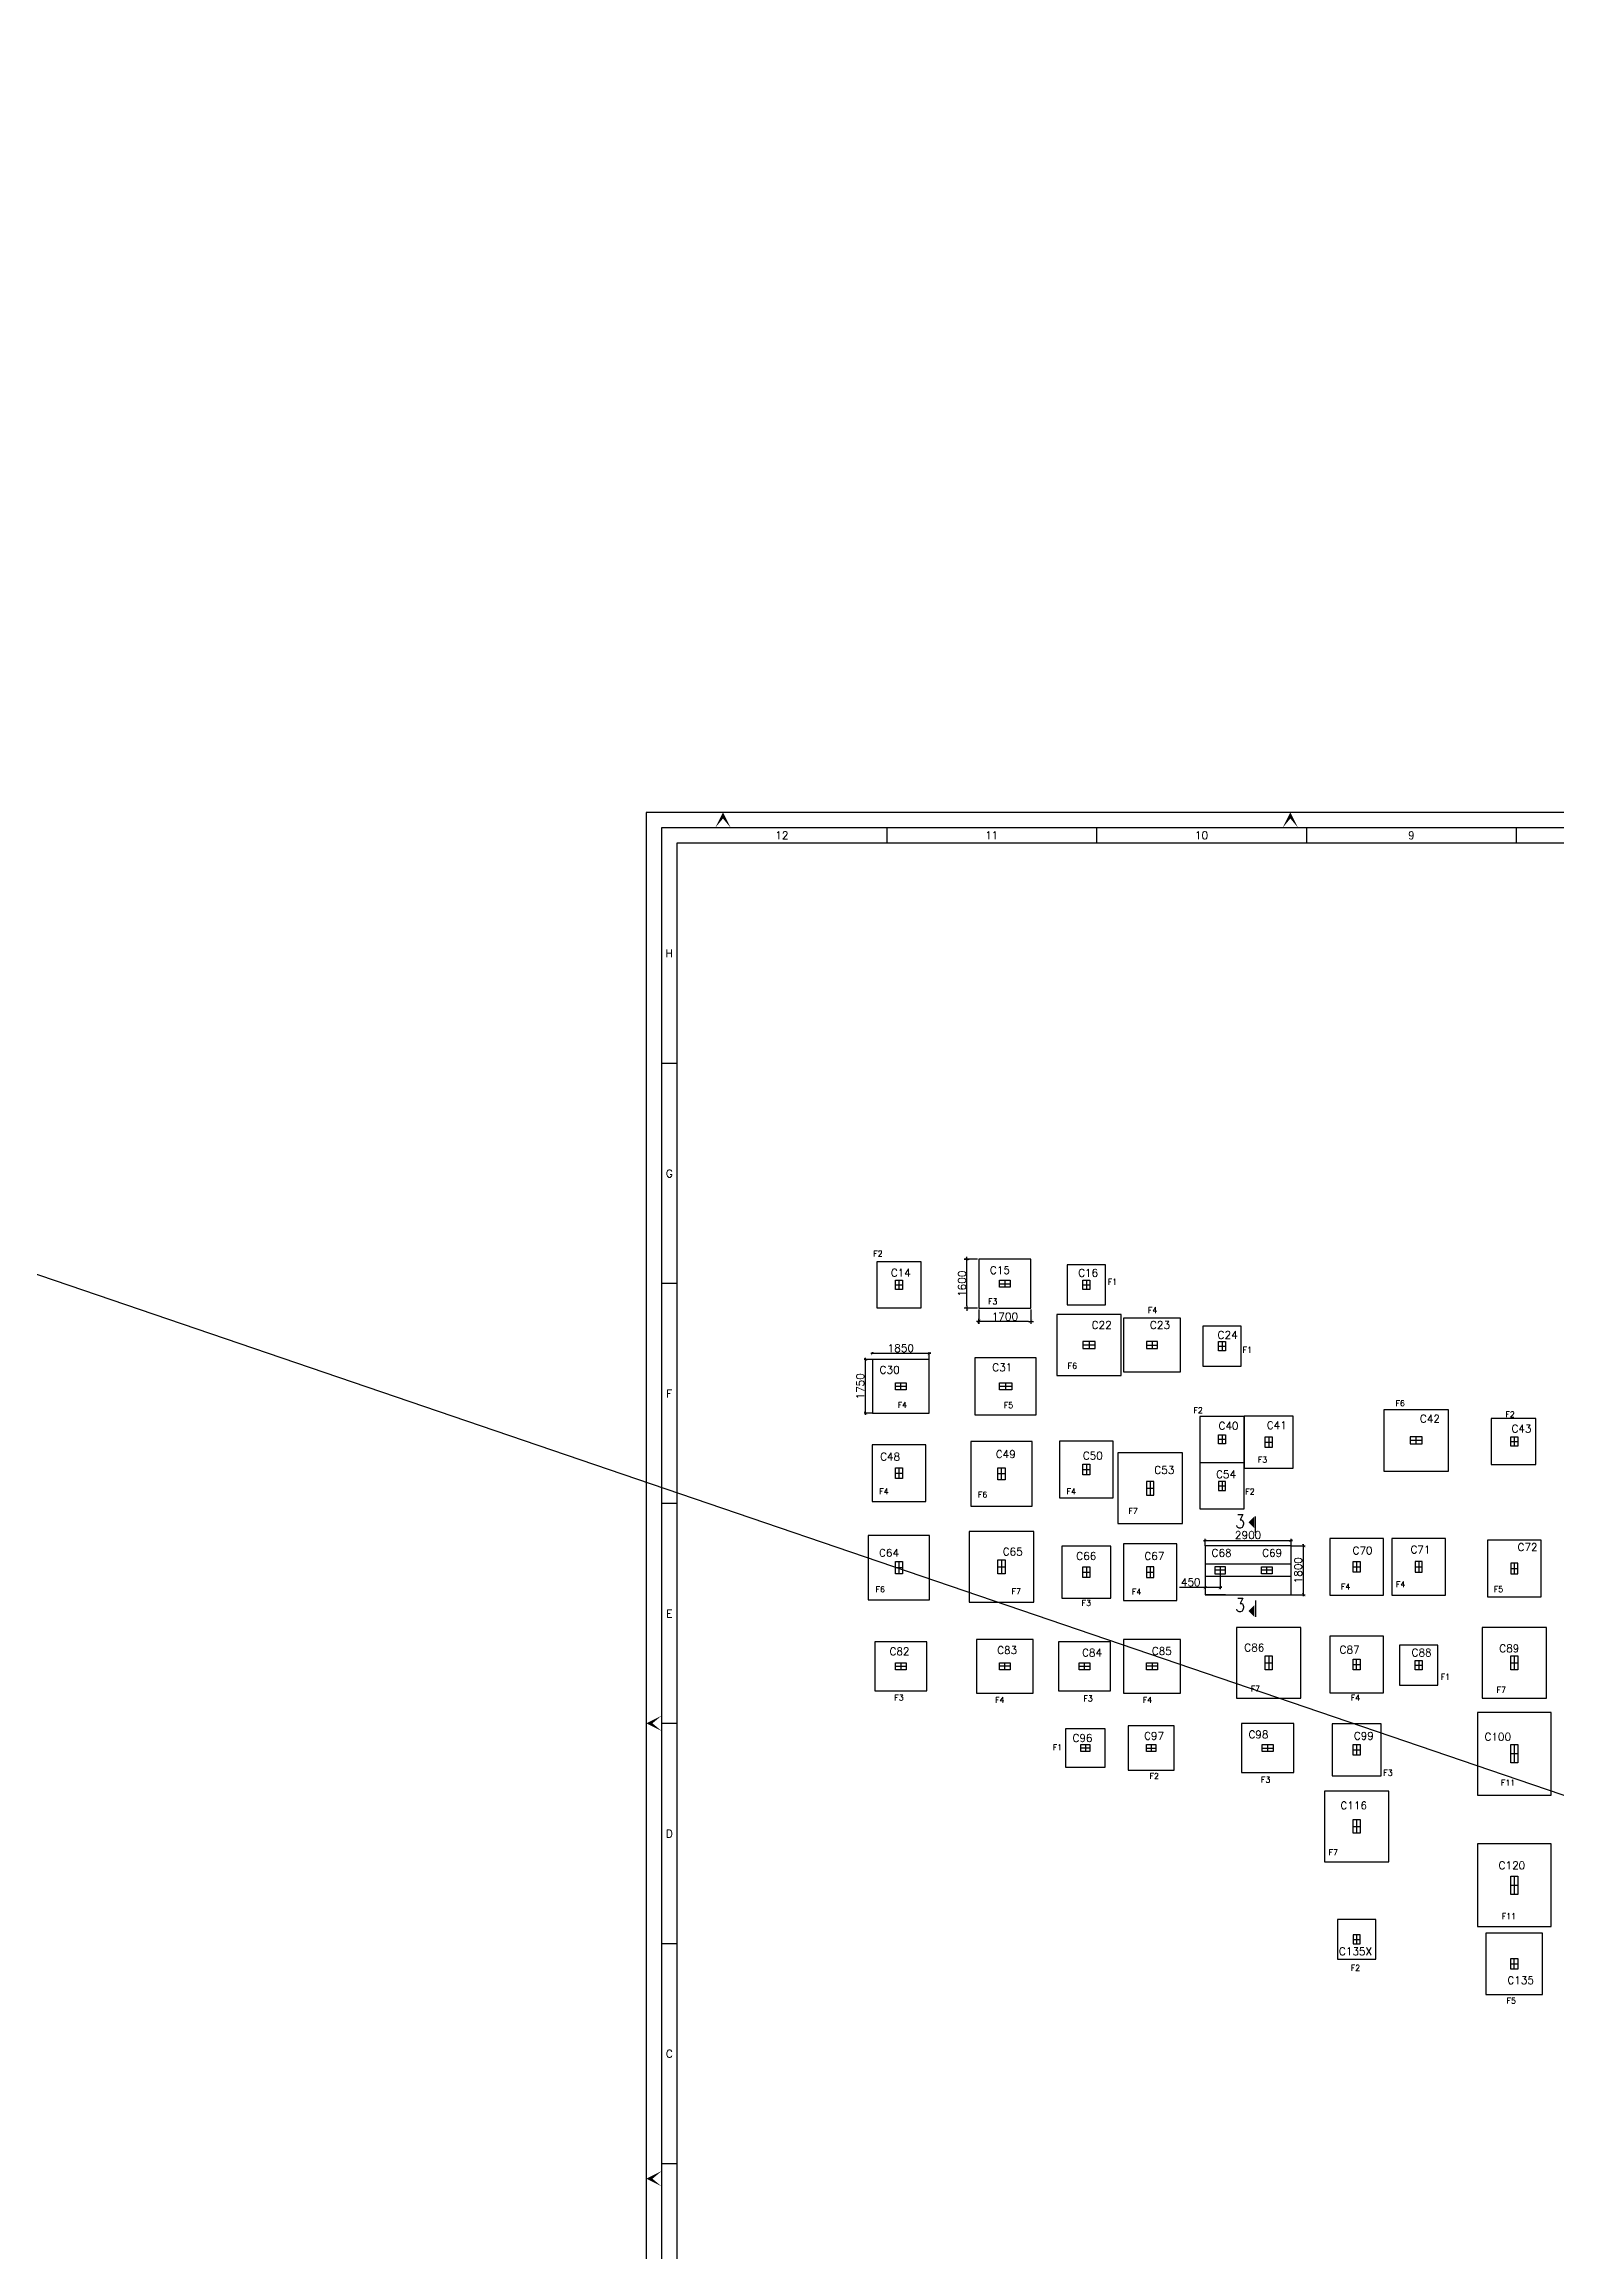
# Model space of a CAD drawing. Extents: x -135417 to 231627, y -456934 to -124458.
# Drawn here: x -17509 to 31842, y -383897 to -311875 of the extents above; entities that cross this region are included whole.
import ezdxf
from ezdxf.enums import TextEntityAlignment as Align

# ---------------------------------------------------------------- set-up
doc = ezdxf.new("R2010")
doc.units = 0
doc.header["$LTSCALE"] = 1000
doc.header["$MEASUREMENT"] = 0
doc.layers.get('0').update_dxf_attribs({"linetype": 'CONTINUOUS'})
doc.layers.get('DEFPOINTS').update_dxf_attribs({"linetype": 'CONTINUOUS'})
for name, color, linetype in [('BEAM', 4, 'CONTINUOUS'), ('COLU-1', 3, 'CONTINUOUS'), ('CON', 2, 'CONTINUOUS'), ('DIM', 9, 'CONTINUOUS'), ('ECPL', 5, 'CONTINUOUS'), ('FOOT', 4, 'CONTINUOUS'), ('PNA', 5, 'CONTINUOUS'), ('PTEXT', 4, 'CONTINUOUS'), ('SECT', 6, 'CONTINUOUS'), ('TEXT', 53, 'CONTINUOUS'), ('TXT1', 2, 'CONTINUOUS')]:
    doc.layers.add(name, color=color, linetype=linetype)
doc.styles.add('LETTERING', font='ARIAL.TTF', dxfattribs={"width": 0.75})
doc.styles.add('ROMAND', font='romand.shx')
doc.styles.add('ROMANS', font='r.shx', dxfattribs={"height": 250})
doc.dimstyles.new('INT', dxfattribs={"dimtxt": 200, "dimasz": 80, "dimexe": 80, "dimexo": 40, "dimgap": 30, "dimtad": 1, "dimdec": 0, "dimzin": 0, "dimtxsty": 'ROMANS', "dimblk": 'DIMTICK', "dimblk1": 'DIMTICK', "dimblk2": 'DIMTICK', "dimsah": 1, "dimcen": -0.25, "dimclrd": 7, "dimclre": 7, "dimclrt": 4, "dimazin": 3, "dimtfac": 1, "dimtdec": 0, "dimtix": 1, "dimtofl": 0, "dimtmove": 0, "dimatfit": 3, "dimtolj": 1, "dimtzin": 0})
doc.dimstyles.new('NEW', dxfattribs={"dimtxt": 250, "dimasz": 100, "dimexe": 50, "dimexo": 0.03, "dimgap": 50, "dimtad": 1, "dimdec": 0, "dimrnd": 1e-05, "dimzin": 0, "dimtxsty": 'ROMANS', "dimblk": 'ARCHTICK', "dimblk1": 'ARCHTICK', "dimblk2": 'ARCHTICK', "dimsah": 1, "dimcen": 0, "dimdle": 50, "dimclrd": 7, "dimclre": 7, "dimclrt": 4, "dimazin": 3, "dimtfac": 1, "dimtdec": 0, "dimtofl": 0, "dimtmove": 0, "dimatfit": 3, "dimtolj": 1, "dimtzin": 0})

# ---------------------------------------------------------------- blocks, each defined once
blk = doc.blocks.new('FOLDER')
at = {"layer": 'PNA'}
for points in [[(-1250, 2500), (0, 0), (0, 1000)], [(1250, 2500), (0, 0), (0, 1000)]]:
    blk.add_solid(points, dxfattribs=at)
blk = doc.blocks.new('AMHSNA1')
at = {"color": 1}
for p, q in [((-185.1, 297.96), (-185.1, 322.98)), ((-185.1, 297.96), (-1006.57, 297.96)), ((-487.23, 222.92), (-487.23, 297.96)), ((-335.19, 297.96), (-335.19, 222.92)), ((-185.1, 222.92), (-185.1, 297.96)), ((-335.19, 287.95), (-185.1, 287.95)), ((-335.19, 278.12), (-185.1, 278.12)), ((-335.19, 261.53), (-185.1, 261.53)), ((-335.19, 251.53), (-185.1, 251.53)), ((-315.06, 251.53), (-315.06, 236.95)), ((-294.96, 251.53), (-294.96, 236.95)), ((-274.96, 251.53), (-274.96, 236.95)), ((-254.96, 251.53), (-254.96, 237.93)), ((-234.96, 251.53), (-234.96, 236.95)), ((-214.96, 251.53), (-214.96, 236.95)), ((-335.19, 236.95), (-185.1, 236.95)), ((-487.23, 227.92), (-335.19, 227.92)), ((-335.19, 222.92), (-185.1, 222.92))]:
    blk.add_line(p, q, dxfattribs=at)
at = {"color": 5}
for p, q in [((-469.22, 297.96), (-469.22, 222.92)), ((-449.26, 297.96), (-449.26, 222.92)), ((-373.41, 297.96), (-373.41, 222.92)), ((-352.11, 297.96), (-352.11, 222.92)), ((-487.23, 289.7), (-335.19, 289.7)), ((-487.23, 280.91), (-335.19, 280.91)), ((-487.23, 272.12), (-335.19, 272.12)), ((-487.23, 263.33), (-335.19, 263.33)), ((-487.23, 254.53), (-335.19, 254.53)), ((-487.23, 245.74), (-335.19, 245.74)), ((-487.23, 236.95), (-335.19, 236.95))]:
    blk.add_line(p, q, dxfattribs=at)
at = {"flags": 128}
blk.add_lwpolyline([(-1016.57, 212.91), (-175.1, 212.91), (-175.1, 807.25), (-1016.57, 807.25)], close=True, dxfattribs=at)
at = {"layer": 'ECPL'}
for p, q in [((-938.11, 802.25), (-938.11, 797.25)), ((-869.66, 802.25), (-869.66, 797.25)), ((-801.2, 802.25), (-801.2, 797.25)), ((-732.75, 802.25), (-732.75, 797.25)), ((-664.29, 802.25), (-664.29, 797.25)), ((-595.83, 802.25), (-595.83, 797.25)), ((-527.38, 802.25), (-527.38, 797.25)), ((-458.92, 802.25), (-458.92, 797.25)), ((-390.47, 802.25), (-390.47, 797.25)), ((-322.01, 802.25), (-322.01, 797.25)), ((-253.56, 802.25), (-253.56, 797.25)), ((-1011.57, 725.45), (-1006.57, 725.45)), ((-185.1, 725.45), (-180.1, 725.45)), ((-1011.57, 653.66), (-1006.57, 653.66)), ((-185.1, 653.66), (-180.1, 653.66)), ((-1011.57, 581.87), (-1006.57, 581.87)), ((-185.1, 581.87), (-180.1, 581.87)), ((-1011.57, 510.08), (-1006.57, 510.08)), ((-185.1, 510.08), (-180.1, 510.08)), ((-1011.57, 438.29), (-1006.57, 438.29)), ((-185.1, 438.29), (-180.1, 438.29)), ((-180.1, 438.29), (-185.1, 438.29)), ((-1011.57, 366.5), (-1006.57, 366.5)), ((-180.1, 366.5), (-185.1, 366.5)), ((-1011.57, 294.71), (-1006.57, 294.71)), ((-185.1, 294.71), (-180.1, 294.71)), ((-180.1, 294.71), (-185.1, 294.71)), ((-938.11, 222.92), (-938.11, 217.92)), ((-869.66, 222.92), (-869.66, 217.92)), ((-801.2, 222.92), (-801.2, 217.92)), ((-732.75, 222.92), (-732.75, 217.92)), ((-664.29, 222.92), (-664.29, 217.92)), ((-595.83, 222.92), (-595.83, 217.92)), ((-527.38, 222.92), (-527.38, 217.92)), ((-458.92, 222.92), (-458.92, 217.92)), ((-390.47, 222.92), (-390.47, 217.92)), ((-322.01, 222.92), (-322.01, 217.92)), ((-253.56, 222.92), (-253.56, 217.92))]:
    blk.add_line(p, q, dxfattribs=at)
at = {"layer": 'ECPL', "color": 1}
blk.add_line((-284.16, 222.92), (-345.19, 222.92), dxfattribs=at)
for points in [[(-1011.57, 217.92), (-180.1, 217.92), (-180.1, 802.25), (-1011.57, 802.25)], [(-1006.57, 222.92), (-185.1, 222.92), (-185.1, 797.25), (-1006.57, 797.25)]]:
    blk.add_lwpolyline(points, close=True, dxfattribs=at)
at = {"layer": 'ECPL', "yscale": 0.002001131732215182, "zscale": 0.002001131732215182}
for p, xscale, rotation in [((-991.56, 807.25), -0.002001131732215182, 180), ((-806.45, 807.25), -0.002001131732215182, 180), ((-676.38, 807.25), -0.002001131732215182, 180), ((-546.31, 807.25), -0.002001131732215182, 180), ((-360.7, 807.25), -0.002001131732215182, 180), ((-1016.57, 510.08), 0.002001131732215182, 270), ((-175.1, 510.08), 0.002001131732215182, 90), ((-1016.57, 361.5), 0.002001131732215182, 270), ((-175.1, 361.5), -0.002001131732215182, 90)]:
    blk.add_blockref('FOLDER', p, dxfattribs=dict(at, xscale=xscale, rotation=rotation))
at = {"layer": 'ECPL', "xscale": 0.002001131732215182, "yscale": 0.002001131732215182, "zscale": 0.002001131732215182}
for p in [(-991.56, 212.91), (-806.45, 212.91), (-676.38, 212.91), (-546.31, 212.91), (-360.7, 212.91)]:
    blk.add_blockref('FOLDER', p, dxfattribs=at)
at = {"layer": 'ECPL', "style": 'ROMANS'}
for s, height, p in [('12', 2.501, (-972.35, 799.75)), ('11', 2.501, (-903.89, 799.75)), ('10', 2.501, (-835.44, 799.75)), ('9', 2.5, (-766.98, 799.75)), ('8', 2.5, (-698.53, 799.75)), ('7', 2.5, (-630.07, 799.75)), ('6', 2.5, (-561.62, 799.75)), ('5', 2.5, (-493.16, 799.75)), ('4', 2.5, (-424.7, 799.75)), ('3', 2.5, (-356.25, 799.75)), ('2', 2.5, (-287.79, 799.75)), ('1', 2.5, (-219.34, 799.75)), ('H', 2.5, (-1009.07, 761.22)), ('H', 2.5, (-182.6, 761.22)), ('G', 2.5, (-1009.07, 689.43)), ('G', 2.5, (-182.6, 689.43)), ('F', 2.5, (-1009.07, 617.64)), ('F', 2.5, (-182.6, 617.64)), ('E', 2.5, (-1009.07, 545.85)), ('E', 2.5, (-182.6, 545.85)), ('D', 2.5, (-1009.07, 474.06)), ('D', 2.5, (-182.6, 474.06)), ('C', 2.5, (-1009.07, 402.27)), ('C', 2.5, (-182.6, 402.27)), ('B', 2.5, (-1009.07, 330.48)), ('B', 2.5, (-182.6, 330.48)), ('A', 2.5, (-1009.07, 258.69)), ('A', 2.5, (-182.6, 258.69)), ('DMC-A1', 1.501, (-1007.34, 215.54)), ('12', 2.501, (-972.35, 220.42)), ('11', 2.501, (-903.89, 220.42)), ('10', 2.501, (-835.44, 220.42)), ('9', 2.5, (-766.98, 220.42)), ('8', 2.5, (-698.53, 220.42)), ('7', 2.5, (-630.07, 220.42)), ('6', 2.5, (-561.62, 220.42)), ('5', 2.5, (-493.16, 220.42)), ('4', 2.5, (-424.7, 220.42)), ('3', 2.5, (-356.25, 220.42)), ('2', 2.5, (-287.79, 220.42)), ('1', 2.5, (-219.34, 220.42)), ('APC-A1-1:1', 1.501, (-199.34, 215.54)), ('841X594', 1.501, (-184.82, 215.54))]:
    blk.add_text(s, height=height, dxfattribs=at).set_placement(p, align=Align.MIDDLE)
at = {"layer": 'PTEXT', "style": 'ROMANS'}
for s, height, p in [('PROJECT : ', 2.197, (-333.13, 282.26)), ('CONSULTANTS', 2.1968, (-332.94, 274.56)), ('DWG. TITLE', 2.197, (-332.94, 257.73)), ('DRN BY', 2.197, (-332.91, 247.79)), ('CHECK BY', 2.197, (-313.61, 247.82)), ('APPRD. BY', 2.197, (-293.91, 247.72)), ('SCALE', 2.197, (-269.94, 247.72)), ('DATE', 2.197, (-251.79, 247.72)), ('JOB NO.', 2.197, (-232.64, 247.82)), ('DRG.NO.', 2.197, (-208.08, 247.82)), ('ALL RIGHTS ARE STRICTILY  RESERVED REPRODUCTION OR ISSUE TO THIRD PARTY IN', 2, (-330.75, 229.26)), ('THIS DRAWING IS THE SOLE PROPERTY OF ASHOK PAWAR ARCHITECTS PVT.LTD.', 2.1968, (-330.75, 232.41)), ('REV. NO.', 2.197, (-485.5, 224.27)), ('DATE', 2.197, (-462.86, 224.27)), ('REVISION', 2.197, (-413.95, 224.27)), ('REV. BY', 2.197, (-370.82, 224.27)), ('CHK. BY', 2.197, (-350.64, 224.27)), ('ANY FORM WETHER IS NOT PERMITTED WITH OUT WRITTEN AUTHORITY FROM PROPRIETORS.', 2, (-331.34, 225.41))]:
    blk.add_text(s, height=height, dxfattribs=at).set_placement(p)
at = {"layer": 'TEXT', "style": 'LETTERING', "width": 0.75}
for s, height, p in [('MAHARASHTRA HEALTH SYSTEMS DEVELOPMENT PROJECT', 4.375, (-326.47, 290.15)), ('UPGRADATION OF 30 BEDDED R.HOSPITAL TO 50 BED S.D. HOSPITAL AT MORSHI', 2.875, (-312.33, 281.51)), (' ASHOK PAWAR ARCHITECTS PVT.LTD.', 4.375, (-307.47, 272.15)), ('25,   BANK STREET,   FORT,        M U M B A I - 400 001', 2.5, (-299.02, 267.52)), ('PHONE  : 2661897,  2824731', 2.5, (-299.02, 263.77))]:
    blk.add_text(s, height=height, dxfattribs=at).set_placement(p)
blk = doc.blocks.new('DIMTICK')
for p, q in [((-1, 0), (1, 0)), ((0, 1), (0, -1))]:
    blk.add_line(p, q)
at = {"color": 2, "const_width": 0.1}
blk.add_lwpolyline([(0.71, 0.71), (-0.71, -0.71)], dxfattribs=at)
blk = doc.blocks.new('*D87')
at = {"color": 7, "linetype": 'BYBLOCK'}
for p, q in [((12984, -353156), (12984, -353621)), ((14604, -353541), (13064, -353541)), ((14684, -353156), (14684, -353621))]:
    blk.add_line(p, q, dxfattribs=at)
at = {"layer": 'DEFPOINTS', "color": 0, "linetype": 'BYBLOCK'}
for p in [(12984, -353116), (12984, -353541), (14684, -353116)]:
    blk.add_point(p, dxfattribs=at)
at = {"color": 7, "linetype": 'BYBLOCK', "xscale": 80, "yscale": 80, "zscale": 80, "rotation": 180}
blk.add_blockref('DIMTICK', (12984, -353541), dxfattribs=at)
at = {"color": 7, "linetype": 'BYBLOCK', "xscale": 80, "yscale": 80, "zscale": 80}
blk.add_blockref('DIMTICK', (14684, -353541), dxfattribs=at)
at = {"color": 4, "linetype": 'BYBLOCK', "insert": (13834, -353386), "char_height": 250, "attachment_point": 5, "style": 'ROMANS'}
blk.add_mtext('\\A1;1700', dxfattribs=at)
blk = doc.blocks.new('*D90')
at = {"color": 7, "linetype": 'BYBLOCK'}
for p, q in [((12944, -351516), (12510, -351516)), ((12590, -353036), (12590, -351596)), ((12944, -353116), (12510, -353116))]:
    blk.add_line(p, q, dxfattribs=at)
at = {"layer": 'DEFPOINTS', "color": 0, "linetype": 'BYBLOCK'}
for p in [(12590, -351516), (12984, -351516), (12984, -353116)]:
    blk.add_point(p, dxfattribs=at)
at = {"color": 7, "linetype": 'BYBLOCK', "xscale": 80, "yscale": 80, "zscale": 80}
for p, rotation in [((12590, -351516), 90), ((12590, -353116), 270)]:
    blk.add_blockref('DIMTICK', p, dxfattribs=dict(at, rotation=rotation))
at = {"color": 4, "linetype": 'BYBLOCK', "insert": (12435, -352316), "char_height": 250, "attachment_point": 5, "rotation": 90, "style": 'ROMANS'}
blk.add_mtext('\\A1;1600', dxfattribs=at)
blk = doc.blocks.new('_ARCHTICK')
at = {"color": 0, "linetype": 'BYBLOCK', "const_width": 0.15}
blk.add_lwpolyline([(-0.5, -0.5), (0.5, 0.5)], dxfattribs=at)
blk = doc.blocks.new('*D91')
at = {"color": 7, "linetype": 'BYBLOCK'}
for p, q in [((20319, -360690), (23219, -360690)), ((20369, -360861), (20369, -360640)), ((23169, -360861), (23169, -360640))]:
    blk.add_line(p, q, dxfattribs=at)
at = {"layer": 'DEFPOINTS', "color": 0, "linetype": 'BYBLOCK'}
for p in [(23169, -360690), (20369, -360861), (23169, -360861)]:
    blk.add_point(p, dxfattribs=at)
at = {"color": 7, "linetype": 'BYBLOCK', "xscale": 100, "yscale": 100, "zscale": 100, "rotation": 180}
blk.add_blockref('_ARCHTICK', (20369, -360690), dxfattribs=at)
at = {"color": 7, "linetype": 'BYBLOCK', "xscale": 100, "yscale": 100, "zscale": 100}
blk.add_blockref('_ARCHTICK', (23169, -360690), dxfattribs=at)
at = {"color": 4, "linetype": 'BYBLOCK', "insert": (21769, -360515), "char_height": 250, "attachment_point": 5, "style": 'ROMANS'}
blk.add_mtext('\\A1;2900', dxfattribs=at)
blk = doc.blocks.new('*D93')
at = {"color": 7, "linetype": 'BYBLOCK'}
for p, q in [((23578, -362511), (23578, -360811)), ((23169, -360861), (23628, -360861)), ((23169, -362461), (23628, -362461))]:
    blk.add_line(p, q, dxfattribs=at)
at = {"layer": 'DEFPOINTS', "color": 0, "linetype": 'BYBLOCK'}
for p in [(23169, -360861), (23578, -360861), (23169, -362461)]:
    blk.add_point(p, dxfattribs=at)
at = {"color": 7, "linetype": 'BYBLOCK', "xscale": 100, "yscale": 100, "zscale": 100}
for p, rotation in [((23578, -360861), 90), ((23578, -362461), 270)]:
    blk.add_blockref('_ARCHTICK', p, dxfattribs=dict(at, rotation=rotation))
at = {"color": 4, "linetype": 'BYBLOCK', "insert": (23403, -361661), "char_height": 250, "attachment_point": 5, "rotation": 90, "style": 'ROMANS'}
blk.add_mtext('\\A1;1800', dxfattribs=at)
blk = doc.blocks.new('*D92')
at = {"color": 7, "linetype": 'BYBLOCK'}
for p, q in [((20369, -362227), (19526, -362227)), ((20369, -361776), (20369, -362277)), ((20909, -362227), (20369, -362227)), ((20859, -361776), (20859, -362277))]:
    blk.add_line(p, q, dxfattribs=at)
at = {"layer": 'DEFPOINTS', "color": 0, "linetype": 'BYBLOCK'}
for p in [(20369, -361776), (20369, -362227), (20859, -361776)]:
    blk.add_point(p, dxfattribs=at)
at = {"color": 7, "linetype": 'BYBLOCK', "xscale": 100, "yscale": 100, "zscale": 100, "rotation": 180}
blk.add_blockref('_ARCHTICK', (20369, -362227), dxfattribs=at)
at = {"color": 7, "linetype": 'BYBLOCK', "xscale": 100, "yscale": 100, "zscale": 100}
blk.add_blockref('_ARCHTICK', (20859, -362227), dxfattribs=at)
at = {"color": 4, "linetype": 'BYBLOCK', "insert": (19897, -362052), "char_height": 250, "attachment_point": 5, "style": 'ROMANS'}
blk.add_mtext('\\A1;450', dxfattribs=at)
blk = doc.blocks.new('*D88')
at = {"color": 7, "linetype": 'BYBLOCK'}
for p, q in [((11414, -354592), (9464, -354592)), ((9514, -354592), (9514, -354542)), ((11364, -354786), (11364, -354542))]:
    blk.add_line(p, q, dxfattribs=at)
at = {"layer": 'DEFPOINTS', "color": 0, "linetype": 'BYBLOCK'}
for p in [(9514, -354592), (9514, -354592), (11364, -354786)]:
    blk.add_point(p, dxfattribs=at)
at = {"color": 7, "linetype": 'BYBLOCK', "xscale": 100, "yscale": 100, "zscale": 100, "rotation": 180}
blk.add_blockref('_ARCHTICK', (9514, -354592), dxfattribs=at)
at = {"color": 7, "linetype": 'BYBLOCK', "xscale": 100, "yscale": 100, "zscale": 100}
blk.add_blockref('_ARCHTICK', (11364, -354592), dxfattribs=at)
at = {"color": 4, "linetype": 'BYBLOCK', "insert": (10439, -354417), "char_height": 250, "attachment_point": 5, "style": 'ROMANS'}
blk.add_mtext('\\A1;1850', dxfattribs=at)
blk = doc.blocks.new('*D89')
at = {"color": 7, "linetype": 'BYBLOCK'}
for p, q in [((9514, -354786), (9242, -354786)), ((9292, -356586), (9292, -354736)), ((9514, -356536), (9242, -356536))]:
    blk.add_line(p, q, dxfattribs=at)
at = {"layer": 'DEFPOINTS', "color": 0, "linetype": 'BYBLOCK'}
for p in [(9292, -354786), (9514, -354786), (9514, -356536)]:
    blk.add_point(p, dxfattribs=at)
at = {"color": 7, "linetype": 'BYBLOCK', "xscale": 100, "yscale": 100, "zscale": 100}
for p, rotation in [((9292, -354786), 90), ((9292, -356536), 270)]:
    blk.add_blockref('_ARCHTICK', p, dxfattribs=dict(at, rotation=rotation))
at = {"color": 4, "linetype": 'BYBLOCK', "insert": (9117, -355661), "char_height": 250, "attachment_point": 5, "rotation": 90, "style": 'ROMANS'}
blk.add_mtext('\\A1;1750', dxfattribs=at)

msp = doc.modelspace()

# ---------------------------------------------------------------- linework, layer by layer
msp.add_line((-135417.0874, -311875.0444), (231626.7135, -437071.8053))
at = {"layer": 'BEAM'}
for p in [(20368.885, -361545.6475), (21033.885, -362460.6475)]:
    msp.add_line(p, (20368.885, -362460.6475), dxfattribs=at)
at = {"layer": 'COLU-1'}
for points in [[(10263.885, -352200.6475), (10493.885, -352200.6475), (10493.885, -352500.6475), (10263.885, -352500.6475), (10263.885, -352200.6475)], [(13658.885, -352430.6475), (13658.885, -352200.6475), (14008.885, -352200.6475), (14008.885, -352430.6475), (13658.885, -352430.6475)], [(16378.885, -352200.6475), (16608.885, -352200.6475), (16608.885, -352500.6475), (16378.885, -352500.6475), (16378.885, -352200.6475)], [(16778.885, -354428.1475), (16778.885, -354198.1475), (16378.885, -354198.1475), (16378.885, -354428.1475), (16778.885, -354428.1475)], [(18808.885, -354428.1475), (18808.885, -354198.1475), (18458.885, -354198.1475), (18458.885, -354428.1475), (18808.885, -354428.1475)], [(20803.885, -354198.1475), (21033.885, -354198.1475), (21033.885, -354498.1475), (20803.885, -354498.1475), (20803.885, -354198.1475)], [(10263.885, -355775.6475), (10263.885, -355545.6475), (10613.885, -355545.6475), (10613.885, -355775.6475), (10263.885, -355775.6475)], [(13658.885, -355775.6475), (13658.885, -355545.6475), (14058.885, -355545.6475), (14058.885, -355775.6475), (13658.885, -355775.6475)], [(20803.885, -357240.6475), (21033.885, -357240.6475), (21033.885, -357540.6475), (20803.885, -357540.6475), (20803.885, -357240.6475)], [(22556.385, -357660.6475), (22326.385, -357660.6475), (22326.385, -357310.6475), (22556.385, -357310.6475), (22556.385, -357660.6475)], [(27451.385, -357540.6475), (27451.385, -357310.6475), (27051.385, -357310.6475), (27051.385, -357540.6475), (27451.385, -357540.6475)], [(30566.385, -357610.6475), (30336.385, -357610.6475), (30336.385, -357310.6475), (30566.385, -357310.6475), (30566.385, -357610.6475)], [(13608.885, -358315.6475), (13838.885, -358315.6475), (13838.885, -358715.6475), (13608.885, -358715.6475), (13608.885, -358315.6475)], [(16378.885, -358195.6475), (16608.885, -358195.6475), (16608.885, -358545.6475), (16378.885, -358545.6475), (16378.885, -358195.6475)], [(18458.885, -359210.9728), (18688.885, -359210.9728), (18688.885, -358760.9728), (18458.885, -358760.9728), (18458.885, -359210.9728)], [(20803.885, -359060.9728), (21033.885, -359060.9728), (21033.885, -358760.9728), (20803.885, -358760.9728), (20803.885, -359060.9728)], [(10263.885, -361375.6475), (10493.885, -361375.6475), (10493.885, -361775.6475), (10263.885, -361775.6475), (10263.885, -361375.6475)], [(13608.885, -361325.6475), (13838.885, -361325.6475), (13838.885, -361775.6475), (13608.885, -361775.6475), (13608.885, -361325.6475)], [(16378.885, -361545.6475), (16608.885, -361545.6475), (16608.885, -361895.6475), (16378.885, -361895.6475), (16378.885, -361545.6475)], [(18458.885, -361895.6475), (18688.885, -361895.6475), (18688.885, -361545.6475), (18458.885, -361545.6475), (18458.885, -361895.6475)], [(21033.885, -361775.6475), (21033.885, -361545.6475), (20683.885, -361545.6475), (20683.885, -361775.6475), (21033.885, -361775.6475)], [(22206.385, -361775.6475), (22206.385, -361545.6475), (22556.385, -361545.6475), (22556.385, -361775.6475), (22206.385, -361775.6475)], [(25421.385, -361725.6475), (25191.385, -361725.6475), (25191.385, -361375.6475), (25421.385, -361375.6475), (25421.385, -361725.6475)], [(27221.385, -361725.6475), (27451.385, -361725.6475), (27451.385, -361375.6475), (27221.385, -361375.6475), (27221.385, -361725.6475)], [(30336.385, -361775.6475), (30566.385, -361775.6475), (30566.385, -361425.6475), (30336.385, -361425.6475), (30336.385, -361775.6475)], [(10263.885, -364908.1475), (10263.885, -364678.1475), (10613.885, -364678.1475), (10613.885, -364908.1475), (10263.885, -364908.1475)], [(13658.885, -364908.1475), (13658.885, -364678.1475), (14008.885, -364678.1475), (14008.885, -364908.1475), (13658.885, -364908.1475)], [(16258.885, -364908.1475), (16258.885, -364678.1475), (16608.885, -364678.1475), (16608.885, -364908.1475), (16258.885, -364908.1475)], [(18458.885, -364908.1475), (18458.885, -364678.1475), (18808.885, -364678.1475), (18808.885, -364908.1475), (18458.885, -364908.1475)], [(22556.385, -364908.1475), (22326.385, -364908.1475), (22326.385, -364458.1475), (22556.385, -364458.1475), (22556.385, -364908.1475)], [(25421.385, -364908.1475), (25191.385, -364908.1475), (25191.385, -364558.1475), (25421.385, -364558.1475), (25421.385, -364908.1475)], [(27451.385, -364908.1475), (27221.385, -364908.1475), (27221.385, -364608.1475), (27451.385, -364608.1475), (27451.385, -364908.1475)], [(30566.385, -364908.1475), (30336.385, -364908.1475), (30336.385, -364458.1475), (30566.385, -364458.1475), (30566.385, -364908.1475)], [(16308.885, -367578.1475), (16308.885, -367348.1475), (16608.885, -367348.1475), (16608.885, -367578.1475), (16308.885, -367578.1475)], [(18458.885, -367578.1475), (18458.885, -367348.1475), (18758.885, -367348.1475), (18758.885, -367578.1475), (18458.885, -367578.1475)], [(22231.385, -367578.1475), (22231.385, -367348.1475), (22581.385, -367348.1475), (22581.385, -367578.1475), (22231.385, -367578.1475)], [(25421.385, -367698.1475), (25191.385, -367698.1475), (25191.385, -367348.1475), (25421.385, -367348.1475), (25421.385, -367698.1475)], [(30566.385, -367948.1475), (30336.385, -367948.1475), (30336.385, -367348.1475), (30566.385, -367348.1475), (30566.385, -367948.1475)], [(25421.385, -370243.1475), (25191.385, -370243.1475), (25191.385, -369793.1475), (25421.385, -369793.1475), (25421.385, -370243.1475)], [(30566.385, -372238.1475), (30336.385, -372238.1475), (30336.385, -371638.1475), (30566.385, -371638.1475), (30566.385, -372238.1475)], [(30566.385, -374673.1475), (30336.385, -374673.1475), (30336.385, -374323.1475), (30566.385, -374323.1475), (30566.385, -374673.1475)]]:
    msp.add_lwpolyline(points, dxfattribs=at)
for points in [[(10493.885, -358666.0023), (10263.6431, -358666.0023), (10263.6431, -358316.0023), (10493.885, -358316.0023)], [(25191.385, -373853.1475), (25421.385, -373853.1475), (25421.385, -373553.1475), (25191.385, -373553.1475)]]:
    msp.add_lwpolyline(points, close=True, dxfattribs=at)
at = {"layer": 'ECPL'}
for p, q in [((10263.885, -352350.6475), (10493.885, -352350.6475)), ((10378.885, -352200.6475), (10378.885, -352500.6475)), ((13658.885, -352315.6475), (14008.885, -352315.6475)), ((13833.885, -352200.6475), (13833.885, -352430.6475)), ((16378.885, -352350.6475), (16608.885, -352350.6475)), ((16493.885, -352200.6475), (16493.885, -352500.6475)), ((16778.885, -354313.1475), (16378.885, -354313.1475)), ((16578.885, -354198.1475), (16578.885, -354428.1475)), ((18458.885, -354313.1475), (18808.885, -354313.1475)), ((18633.885, -354198.1475), (18633.885, -354428.1475)), ((20918.885, -354198.1475), (20918.885, -354498.1475)), ((20803.885, -354348.1475), (21033.885, -354348.1475)), ((10263.885, -355660.6475), (10613.885, -355660.6475)), ((10438.885, -355775.6475), (10438.885, -355545.6475)), ((13658.885, -355660.6475), (14058.885, -355660.6475)), ((13858.885, -355545.6475), (13858.885, -355775.6475)), ((21033.885, -357390.6475), (20803.885, -357390.6475)), ((20918.885, -357240.6475), (20918.885, -357540.6475)), ((22326.385, -357485.6475), (22556.385, -357485.6475)), ((22441.385, -357310.6475), (22441.385, -357660.6475)), ((27451.385, -357425.6475), (27051.385, -357425.6475)), ((27251.385, -357540.6475), (27251.385, -357310.6475)), ((30336.385, -357460.6475), (30566.385, -357460.6475)), ((30451.385, -357310.6475), (30451.385, -357610.6475)), ((10263.6431, -358491.0023), (10493.885, -358491.0023)), ((10378.7641, -358316.0023), (10378.7641, -358666.0023)), ((13838.885, -358515.6475), (13608.885, -358515.6475)), ((13723.885, -358715.6475), (13723.885, -358315.6475)), ((16378.885, -358370.6475), (16608.885, -358370.6475)), ((16493.885, -358195.6475), (16493.885, -358545.6475)), ((18458.885, -358985.9728), (18688.885, -358985.9728)), ((18573.885, -358760.9728), (18573.885, -359210.9728)), ((20803.885, -358910.9728), (21033.885, -358910.9728)), ((20918.885, -358760.9728), (20918.885, -359060.9728)), ((10378.885, -361375.6475), (10378.885, -361775.6475)), ((13723.885, -361325.6475), (13723.885, -361775.6475)), ((16493.885, -361545.6475), (16493.885, -361895.6475)), ((18573.885, -361545.6475), (18573.885, -361895.6475)), ((20858.885, -361545.6475), (20858.885, -361775.6475)), ((22381.385, -361775.6475), (22381.385, -361545.6475)), ((25306.385, -361375.6475), (25306.385, -361725.6475)), ((27336.385, -361375.6475), (27336.385, -361725.6475)), ((30451.385, -361425.6475), (30451.385, -361775.6475)), ((10263.885, -361575.6475), (10493.885, -361575.6475)), ((13608.885, -361550.6475), (13838.885, -361550.6475)), ((16378.885, -361720.6475), (16608.885, -361720.6475)), ((18458.885, -361720.6475), (18688.885, -361720.6475)), ((21033.885, -361660.6475), (20683.885, -361660.6475)), ((22556.385, -361660.6475), (22206.385, -361660.6475)), ((22556.385, -361660.6475), (22206.385, -361660.6475)), ((25191.385, -361550.6475), (25421.385, -361550.6475)), ((27221.385, -361550.6475), (27451.385, -361550.6475)), ((30336.385, -361600.6475), (30566.385, -361600.6475)), ((10263.885, -364793.1475), (10613.885, -364793.1475)), ((10438.885, -364678.1475), (10438.885, -364908.1475)), ((14008.885, -364793.1475), (13658.885, -364793.1475)), ((13833.885, -364908.1475), (13833.885, -364678.1475)), ((16258.885, -364793.1475), (16608.885, -364793.1475)), ((16433.885, -364908.1475), (16433.885, -364678.1475)), ((18808.885, -364793.1475), (18458.885, -364793.1475)), ((18633.885, -364678.1475), (18633.885, -364908.1475)), ((22326.385, -364683.1475), (22556.385, -364683.1475)), ((22441.385, -364458.1475), (22441.385, -364908.1475)), ((25191.385, -364733.1475), (25421.385, -364733.1475)), ((25306.385, -364908.1475), (25306.385, -364558.1475)), ((27221.385, -364758.1475), (27451.385, -364758.1475)), ((27336.385, -364608.1475), (27336.385, -364908.1475)), ((30336.385, -364683.1475), (30566.385, -364683.1475)), ((30451.385, -364458.1475), (30451.385, -364908.1475)), ((16608.885, -367463.1475), (16308.885, -367463.1475)), ((16458.885, -367348.1475), (16458.885, -367578.1475)), ((18458.885, -367463.1475), (18758.885, -367463.1475)), ((18608.885, -367348.1475), (18608.885, -367578.1475)), ((22231.385, -367463.1475), (22581.385, -367463.1475)), ((22406.385, -367348.1475), (22406.385, -367578.1475)), ((25191.385, -367523.1475), (25421.385, -367523.1475)), ((25306.385, -367348.1475), (25306.385, -367698.1475)), ((30566.385, -367648.1475), (30336.385, -367648.1475)), ((30451.385, -367348.1475), (30451.385, -367948.1475)), ((25191.385, -370018.1475), (25421.385, -370018.1475)), ((25306.385, -369793.1475), (25306.385, -370243.1475)), ((30336.385, -371938.1475), (30566.385, -371938.1475)), ((30451.385, -371638.1475), (30451.385, -372238.1475)), ((25191.385, -373703.1475), (25421.385, -373703.1475)), ((25306.385, -373553.1475), (25306.385, -373853.1475)), ((30336.385, -374498.1475), (30566.385, -374498.1475)), ((30451.385, -374673.1475), (30451.385, -374323.1475))]:
    msp.add_line(p, q, dxfattribs=at)
at = {"layer": 'FOOT'}
for p, q in [((23168.885, -361460.6475), (20368.885, -361460.6475)), ((23168.885, -361860.6475), (20368.885, -361860.6475))]:
    msp.add_line(p, q, dxfattribs=at)
for points in [[(9653.885, -353100.6475), (11103.885, -353100.6475), (11103.885, -351600.6475), (9653.885, -351600.6475)], [(14683.885, -353115.6475), (14683.885, -351515.6475), (12983.885, -351515.6475), (12983.885, -353115.6475)], [(15868.885, -353000.6475), (17118.885, -353000.6475), (17118.885, -351700.6475), (15868.885, -351700.6475)], [(15528.885, -353313.1475), (15528.885, -355313.1475), (17628.885, -355313.1475), (17628.885, -353313.1475)], [(17708.885, -353438.1475), (17708.885, -355188.1475), (19558.885, -355188.1475), (19558.885, -353438.1475)], [(20293.885, -354998.1475), (21543.885, -354998.1475), (21543.885, -353698.1475), (20293.885, -353698.1475)], [(9513.885, -354785.6475), (9513.885, -356535.6475), (11363.885, -356535.6475), (11363.885, -354785.6475)], [(12858.885, -354735.6475), (12858.885, -356585.6475), (14858.885, -356585.6475), (14858.885, -354735.6475)], [(26201.385, -356425.6475), (26201.385, -358425.6475), (28301.385, -358425.6475), (28301.385, -356425.6475)], [(20193.885, -358140.6475), (21643.885, -358140.6475), (21643.885, -356640.6475), (20193.885, -356640.6475)], [(21641.385, -358335.6475), (23241.385, -358335.6475), (23241.385, -356635.6475), (21641.385, -356635.6475)], [(29702.6388, -358210.6475), (31152.6388, -358210.6475), (31152.6388, -356710.6475), (29702.6388, -356710.6475)], [(9503.7641, -359416.0023), (11253.7641, -359416.0023), (11253.7641, -357566.0023), (9503.7641, -357566.0023)], [(12723.885, -359565.6475), (14723.885, -359565.6475), (14723.885, -357465.6475), (12723.885, -357465.6475)], [(15618.885, -359295.6475), (17368.885, -359295.6475), (17368.885, -357445.6475), (15618.885, -357445.6475)], [(17523.885, -360135.9728), (19623.885, -360135.9728), (19623.885, -357835.9728), (17523.885, -357835.9728)], [(20193.885, -359660.9728), (21643.885, -359660.9728), (21643.885, -358160.9728), (20193.885, -358160.9728)], [(9378.885, -362625.6475), (11378.885, -362625.6475), (11378.885, -360525.6475), (9378.885, -360525.6475)], [(12673.885, -362700.6475), (14773.885, -362700.6475), (14773.885, -360400.6475), (12673.885, -360400.6475)], [(17698.885, -362645.6475), (19448.885, -362645.6475), (19448.885, -360795.6475), (17698.885, -360795.6475)], [(24431.385, -362475.6475), (26181.385, -362475.6475), (26181.385, -360625.6475), (24431.385, -360625.6475)], [(26461.385, -362475.6475), (28211.385, -362475.6475), (28211.385, -360625.6475), (26461.385, -360625.6475)], [(29576.385, -362525.6475), (31326.385, -362525.6475), (31326.385, -360675.6475), (29576.385, -360675.6475)], [(15693.885, -362570.6475), (17293.885, -362570.6475), (17293.885, -360870.6475), (15693.885, -360870.6475)], [(20368.885, -362460.6475), (23168.885, -362460.6475), (23168.885, -360860.6475), (20368.885, -360860.6475)], [(21391.385, -365833.1475), (23491.385, -365833.1475), (23491.385, -363533.1475), (21391.385, -363533.1475)], [(29401.385, -365833.1475), (31501.385, -365833.1475), (31501.385, -363533.1475), (29401.385, -363533.1475)], [(9588.885, -365593.1475), (11288.885, -365593.1475), (11288.885, -363993.1475), (9588.885, -363993.1475)], [(12908.885, -363918.1475), (12908.885, -365668.1475), (14758.885, -365668.1475), (14758.885, -363918.1475)], [(15583.885, -365593.1475), (17283.885, -365593.1475), (17283.885, -363993.1475), (15583.885, -363993.1475)], [(17708.885, -363918.1475), (17708.885, -365668.1475), (19558.885, -365668.1475), (19558.885, -363918.1475)], [(24431.385, -365658.1475), (26181.385, -365658.1475), (26181.385, -363808.1475), (24431.385, -363808.1475)], [(26711.385, -365408.1475), (27961.385, -365408.1475), (27961.385, -364108.1475), (26711.385, -364108.1475)], [(29251.385, -368998.1475), (31651.385, -368998.1475), (31651.385, -366298.1475), (29251.385, -366298.1475)], [(15808.885, -366838.1475), (15808.885, -368088.1475), (17108.885, -368088.1475), (17108.885, -366838.1475)], [(17858.885, -366738.1475), (17858.885, -368188.1475), (19358.885, -368188.1475), (19358.885, -366738.1475)], [(21556.4, -368263.1475), (23256.4, -368263.1475), (23256.4, -366663.1475), (21556.4, -366663.1475)], [(24506.385, -368373.1475), (26106.385, -368373.1475), (26106.385, -366673.1475), (24506.385, -366673.1475)], [(24256.385, -371168.1475), (26356.385, -371168.1475), (26356.385, -368868.1475), (24256.385, -368868.1475)], [(29251.385, -373288.1475), (31651.385, -373288.1475), (31651.385, -370588.1475), (29251.385, -370588.1475)], [(24681.385, -374353.1475), (25931.385, -374353.1475), (25931.385, -373053.1475), (24681.385, -373053.1475)], [(29526.385, -375498.1475), (31376.385, -375498.1475), (31376.385, -373498.1475), (29526.385, -373498.1475)]]:
    msp.add_lwpolyline(points, close=True, dxfattribs=at)
at = {"layer": 'SECT'}
for p, q in [((22015.6859, -360441.8686), (22015.6859, -359904.6683)), ((22015.6859, -362646.4417), (22015.6859, -363183.6421))]:
    msp.add_line(p, q, dxfattribs=at)
for points in [[(21971.338, -360292.0109), (21971.338, -359904.6683), (21778.2213, -360098.8942)], [(21971.338, -362796.2994), (21971.338, -363183.6421), (21778.2213, -362989.4161)]]:
    msp.add_solid(points, dxfattribs=at)

# ---------------------------------------------------------------- block references
at = {"xscale": 100, "yscale": 100, "zscale": 100}
msp.add_blockref('AMHSNA1', (103792.9673, -417661.6697), dxfattribs=at)

# ---------------------------------------------------------------- texts
at = {"layer": 'CON', "style": 'ROMAND'}
for s, height, p in [('F2', 187.5, (9540.7957, -351424.2402)), ('C14', 250, (10112.3814, -352081.6851)), ('C15', 250, (13346.1464, -351997.0418)), ('C16', 250, (16223.552, -352084.9614)), ('F1', 187.5, (17191.9934, -352345.5829)), ('F3', 187.5, (13284.5714, -352985.092)), ('C22', 250, (16666.2273, -353787.492)), ('F4', 187.5, (18499.4766, -353270.2304)), ('C23', 250, (18567.7638, -353787.492)), ('C24', 250, (20775.4695, -354111.7444)), ('C30', 250, (9747.5399, -355248.1821)), ('C31', 250, (13421.7543, -355166.2707)), ('F6', 187.5, (15882.7742, -355086.4484)), ('F1', 187.5, (21589.9252, -354564.0879)), ('F4', 187.5, (10337.3057, -356359.912)), ('F5', 187.5, (13801.1016, -356369.6388)), ('F2', 187.5, (19984.4648, -356534.1034)), ('F6', 187.5, (26578.472, -356306.6899)), ('F2', 187.5, (30162.1597, -356667.6749)), ('C40', 250, (20804.4823, -357074.7363)), ('C41', 250, (22377.1857, -357055.0767)), ('C42', 250, (27373.9806, -356842.8894)), ('C43', 250, (30360.7338, -357166.9405)), ('C48', 250, (9763.8068, -358080.6849)), ('C49', 250, (13536.0984, -357998.7735)), ('C50', 250, (16375.9465, -358048.0821)), ('C53', 250, (18710.419, -358513.9602)), ('C54', 250, (20723.7161, -358655.6444)), ('F3', 187.5, (22088.1117, -358148.449)), ('F4', 187.5, (9738.6593, -359182.2544)), ('F6', 187.5, (12954.4875, -359288.0036)), ('F4', 187.5, (15849.6957, -359182.2544)), ('F2', 187.5, (21678.4888, -359187.7699)), ('F7', 187.5, (17864.341, -359825.4833)), ('C72', 250, (30559.6229, -361032.2163)), ('C64', 250, (9728.2532, -361217.9975)), ('C65', 250, (13763.1891, -361177.837)), ('C66', 250, (16163.399, -361322.4232)), ('C67', 250, (18384.9217, -361322.4232)), ('C68', 250, (20577.2846, -361220.0075)), ('C69', 250, (22227.9597, -361220.7123)), ('C70', 250, (25175.5868, -361142.2032)), ('C71', 250, (27064.9837, -361109.4748)), ('F6', 187.5, (9617.2158, -362378.7142)), ('F7', 187.5, (14055.7017, -362440.4122)), ('F4', 187.5, (17981.1884, -362456.8465)), ('F4', 187.5, (24799.4251, -362288.0549)), ('F4', 187.5, (26589.6196, -362215.543)), ('F5', 187.5, (29786.6778, -362371.166)), ('F3', 187.5, (16339.1171, -362824.7348)), ('C82', 250, (10069.7027, -364433.8584)), ('C83', 250, (13581.6034, -364392.4002)), ('C84', 250, (16351.7942, -364475.3162)), ('C85', 250, (18627.5078, -364420.4065)), ('C86', 250, (21644.2686, -364308.3812)), ('C87', 250, (24753.3261, -364378.397)), ('C88', 250, (27101.7461, -364471.2889)), ('C89', 250, (29961.5966, -364336.3517)), ('F1', 187.5, (28052.4433, -365232.3601)), ('F3', 187.5, (10227.312, -365910.4886)), ('F4', 187.5, (13513.3175, -365986.7304)), ('F3', 187.5, (16395.9836, -365939.289)), ('F4', 187.5, (18332.8797, -365986.7304)), ('F7', 187.5, (21853.667, -365618.3325)), ('F4', 187.5, (25119.7649, -365915.188)), ('F7', 187.5, (29873.9408, -365656.8502)), ('C96', 250, (16040.4012, -367259.693)), ('C97', 250, (18375.4457, -367188.6243)), ('C98', 250, (21780.2875, -367144.2112)), ('C99', 250, (25218.3501, -367188.93)), ('C100', 250, (29480.5811, -367217.8059)), ('F1', 187.5, (15396.262, -367531.2124)), ('F2', 187.5, (18554.8368, -368466.5578)), ('F3', 187.5, (22189.9233, -368588.9206)), ('F3', 187.5, (26180.0323, -368362.7695)), ('F11', 187.5, (30016.8396, -368687.3447)), ('C116', 250, (24779.2652, -369459.9426)), ('F7', 187.5, (24397.0169, -370956.6808)), ('C120', 250, (29942.5575, -371414.7929)), ('F11', 187.5, (30044.233, -373039.0904)), ('C135X', 250, (24732.7953, -374217.5116)), ('F2', 187.5, (25118.9969, -374725.3786)), ('C135', 250, (30227.3757, -375161.1086)), ('F5', 187.5, (30202.4168, -375799.8905))]:
    msp.add_text(s, height=height, dxfattribs=at).set_placement(p)
at = {"layer": 'TXT1', "color": 2, "style": 'ROMAND', "width": 0.8}
for p in [(21508.9333, -360065.8209), (21508.9333, -362793.9793)]:
    msp.add_text('3', height=449.6611, dxfattribs=at).set_placement(p, align=Align.MIDDLE)

# ---------------------------------------------------------------- dimensions: what is measured, and where the dimension line sits
at = {"layer": 'DIM'}
dim = msp.add_linear_dim(base=(9513.885, -354591.8423), p1=(11363.885, -354785.6475), p2=(9513.885, -354591.8423), dimstyle='NEW', dxfattribs=at)
dim.commit()
dim.dimension.update_dxf_attribs({"geometry": '*D88', "text_midpoint": (10438.885, -354416.8423)})
dim = msp.add_linear_dim(base=(9292.4028, -354785.6475), p1=(9513.885, -356535.6475), p2=(9513.885, -354785.6475), angle=90, dimstyle='NEW', dxfattribs=at)
dim.commit()
dim.dimension.update_dxf_attribs({"geometry": '*D89', "text_midpoint": (9117.4028, -355660.6475)})
for base, p1, p2, text, picture, middle in [((23168.885, -360690.4919), (20368.885, -360860.6475), (23168.885, -360860.6475), '2900', '*D91', (21768.885, -360515.4919)), ((20368.885, -362226.7309), (20858.885, -361775.6475), (20368.885, -361775.6475), '450', '*D92', (19897.4564, -362051.7309))]:
    dim = msp.add_linear_dim(base=base, p1=p1, p2=p2, text=text, dimstyle='NEW', dxfattribs=at)
    dim.commit()
    dim.dimension.update_dxf_attribs({"geometry": picture, "text_midpoint": middle})
dim = msp.add_linear_dim(base=(23577.9578, -360860.6475), p1=(23168.885, -362460.6475), p2=(23168.885, -360860.6475), angle=90, text='1800', dimstyle='NEW', dxfattribs=at)
dim.commit()
dim.dimension.update_dxf_attribs({"geometry": '*D93', "text_midpoint": (23402.9578, -361660.6475)})
at = {"layer": 'FOOT'}
for base, p1, p2, angle, picture, middle in [((12589.7281, -351515.6475), (12983.885, -353115.6475), (12983.885, -351515.6475), 90, '*D90', (12434.7281, -352315.6475)), ((12983.885, -353540.7013), (14683.885, -353115.6475), (12983.885, -353115.6475), 180, '*D87', (13833.885, -353385.7013))]:
    dim = msp.add_linear_dim(base=base, p1=p1, p2=p2, angle=angle, dimstyle='INT', dxfattribs=at)
    dim.commit()
    dim.dimension.update_dxf_attribs({"geometry": picture, "text_midpoint": middle})

doc.saveas('drawing.dxf')
